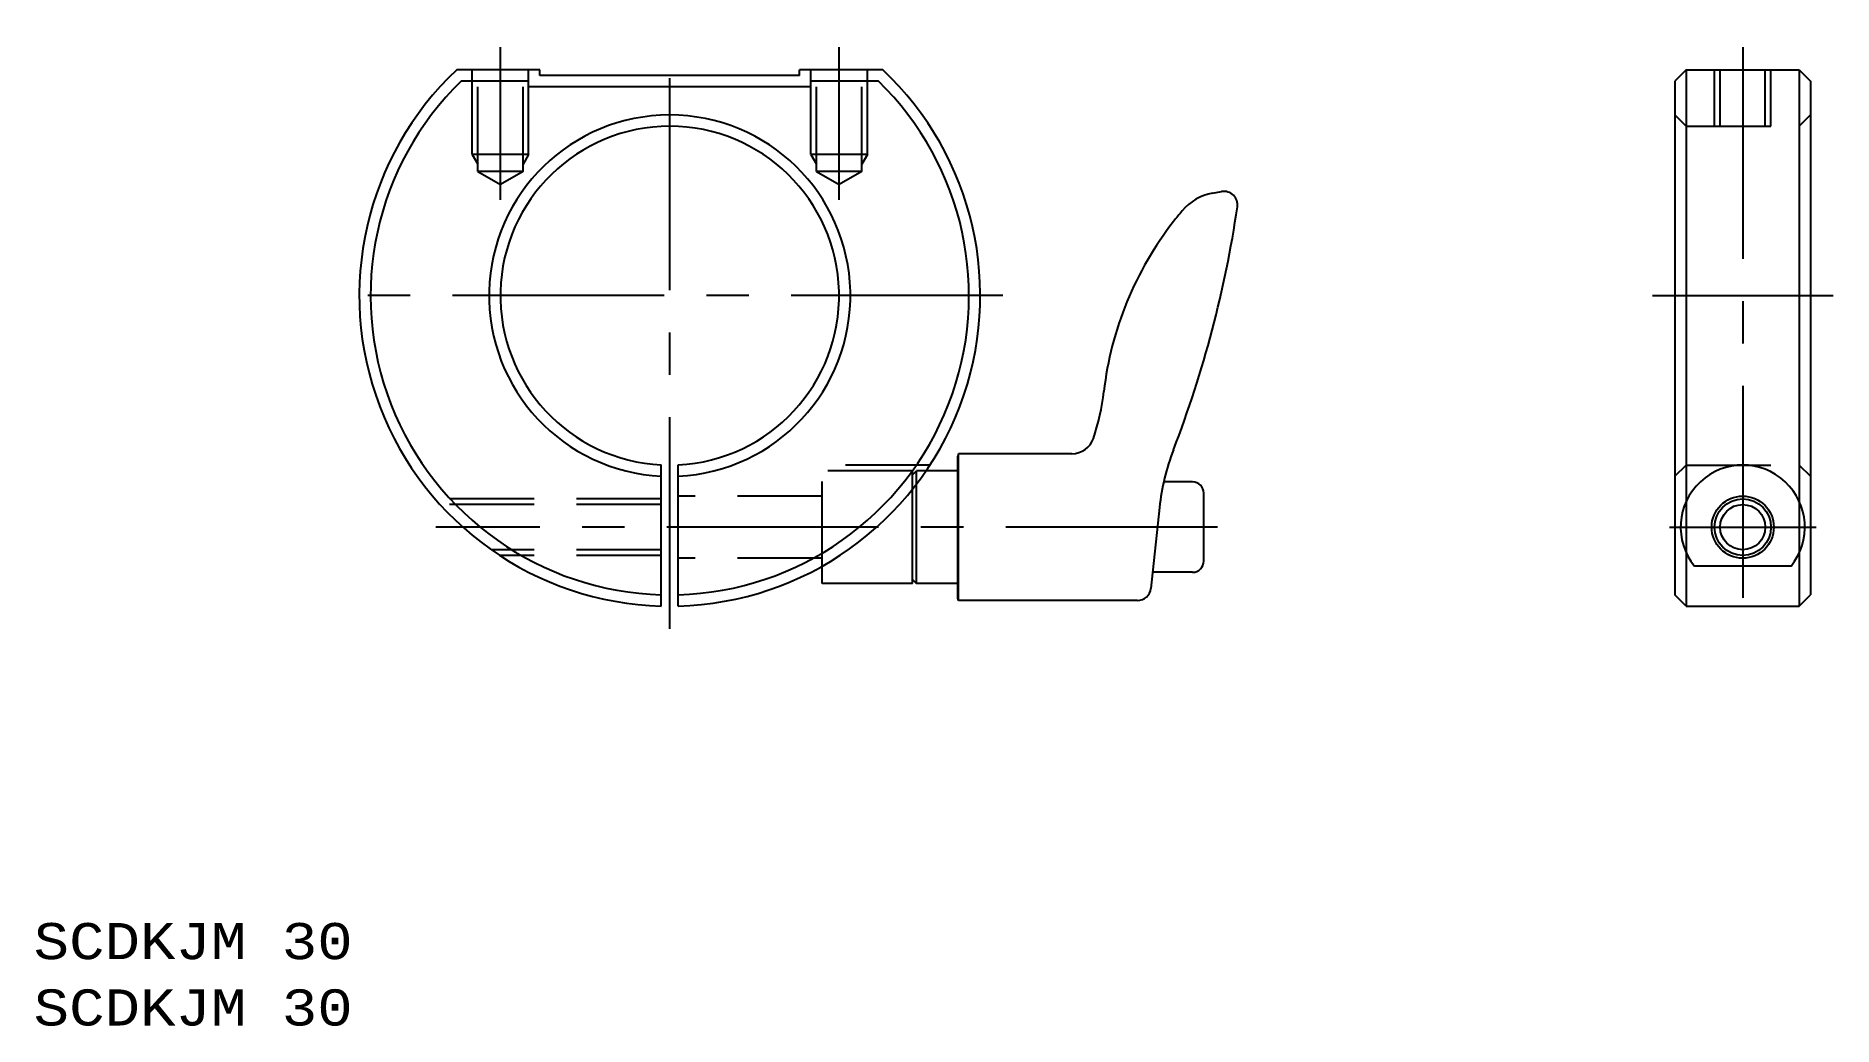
# Model space of a CAD drawing. Extents: x 20 to 179, y 20 to 108.
import ezdxf
from ezdxf.enums import TextEntityAlignment as Align

# ---------------------------------------------------------------- set-up
doc = ezdxf.new("R2010")
doc.units = 0
doc.header["$LTSCALE"] = 15
doc.linetypes.add('CENTER', pattern=[2, 1.25, -0.25, 0.25, -0.25])
doc.linetypes.add('DASHED', pattern=[0.75, 0.5, -0.25])
for name, color, linetype in [('CSLAYER1', 7, 'CONTINUOUS'), ('CSLAYER16', 7, 'CONTINUOUS'), ('CSLAYER2', 7, 'CONTINUOUS')]:
    doc.layers.add(name, color=color, linetype=linetype)
doc.styles.add('EASYDRAW_FONT', font='monotxt', dxfattribs={"height": 1, "bigfont": 'bigfont'})

# ---------------------------------------------------------------- blocks, each defined once
blk = doc.blocks.new('BLKF0000')
at = {"layer": 'CSLAYER1', "color": 3, "linetype": 'CONTINUOUS'}
for p, q in [((101.926689, 70.636386), (101.840881, 70.435623)), ((101.926689, 57.636386), (101.926689, 70.636386)), ((101.926689, 57.636386), (101.840881, 57.837149))]:
    blk.add_line(p, q, dxfattribs=at)
at = {"layer": 'CSLAYER1', "color": 7, "linetype": 'CONTINUOUS'}
for p, q in [((101.840881, 57.837149), (101.840881, 70.435623)), ((122.640881, 68.136386), (120.126614, 68.136386)), ((123.640881, 61.136386), (123.640881, 67.136386)), ((122.640881, 60.136386), (119.106176, 60.136386))]:
    blk.add_line(p, q, dxfattribs=at)
for centre, start, end in [((122.640881, 67.136386), 0, 90), ((122.640881, 61.136386), 270, 360)]:
    blk.add_arc(centre, 1, start, end, dxfattribs=at)
at = {"layer": 'CSLAYER16', "color": 3, "linetype": 'CONTINUOUS'}
for p, q in [((124.408534, 93.707498), (125.217637, 93.850164)), ((101.840881, 57.837149), (101.840881, 70.435623)), ((111.962686, 70.636386), (101.926689, 70.636386)), ((119.715879, 65.881921), (118.954785, 58.709756)), ((117.761485, 57.636386), (101.926689, 57.636386))]:
    blk.add_line(p, q, dxfattribs=at)
for centre, radius, start, end in [((27.677129, 107.041824), 100, 338.863766, 351.634921), ((125.189951, 89.275863), 4.5, 100, 140.207964), ((125.426014, 92.668395), 1.2, -8.365079, 100), ((144.589344, 72.715287), 30, 141.978819, 173.455386), ((152.467175, 66.55576), 40, 140.207964, 141.978819), ((94.915173, 78.414129), 20, 341.277451, 353.455386), ((111.962686, 72.636386), 2, 270, 341.277451), ((139.604211, 63.771415), 20, 158.863766, 173.942569), ((117.761485, 58.836386), 1.2, 270, 353.942569)]:
    blk.add_arc(centre, radius, start, end, dxfattribs=at)

msp = doc.modelspace()

# ---------------------------------------------------------------- linework, layer by layer
at = {"layer": 'CSLAYER1', "color": 7, "linetype": 'CONTINUOUS'}
for p, q in [((64.840881, 104.636386), (57.466295, 104.636386)), ((63.840881, 103.636386), (57.867928, 103.636386)), ((63.840881, 103.136386), (63.840881, 103.636386)), ((64.840881, 104.136386), (64.840881, 104.636386)), ((87.840881, 104.136386), (64.840881, 104.136386)), ((95.215467, 104.636386), (87.840881, 104.636386)), ((87.840881, 104.136386), (87.840881, 104.636386)), ((88.840881, 103.136386), (88.840881, 103.636386)), ((94.813834, 103.636386), (88.840881, 103.636386)), ((166.372334, 104.636386), (165.372334, 103.636386)), ((165.372334, 103.636386), (165.372334, 58.136386)), ((166.372334, 104.636386), (176.372334, 104.636386)), ((166.372334, 104.636386), (166.372334, 57.136386)), ((176.372334, 104.636386), (177.372334, 103.636386)), ((176.372334, 104.636386), (176.372334, 57.136386)), ((177.372334, 103.636386), (177.372334, 58.136386)), ((88.840881, 103.136386), (63.840881, 103.136386)), ((75.590881, 57.146615), (75.590881, 69.655148)), ((77.090881, 57.146615), (77.090881, 69.655148)), ((101.840881, 69.136386), (99.056514, 69.136386)), ((97.840881, 59.136386), (97.840881, 67.489958)), ((98.206737, 59.136386), (98.206737, 67.959026)), ((89.840881, 59.136386), (89.840881, 60.678089)), ((175.649036, 60.678089), (167.095632, 60.678089)), ((97.840881, 59.136386), (89.840881, 59.136386)), ((97.840881, 59.502242), (98.206737, 59.136386)), ((101.840881, 59.136386), (98.206737, 59.136386)), ((166.372334, 57.136386), (165.372334, 58.136386)), ((176.372334, 57.136386), (177.372334, 58.136386)), ((166.372334, 57.136386), (176.372334, 57.136386))]:
    msp.add_line(p, q, dxfattribs=at)
at = {"layer": 'CSLAYER1', "color": 3, "linetype": 'DASHED'}
for p, q in [((58.840881, 97.136386), (58.840881, 104.636386)), ((59.340881, 95.636386), (59.340881, 104.636386)), ((63.340881, 95.636386), (63.340881, 104.636386)), ((63.840881, 97.136386), (63.840881, 104.636386)), ((88.840881, 97.136386), (88.840881, 104.636386)), ((89.340881, 95.636386), (89.340881, 104.636386)), ((93.340881, 95.636386), (93.340881, 104.636386)), ((93.840881, 97.136386), (93.840881, 104.636386)), ((168.872334, 99.636386), (168.872334, 104.636386)), ((169.372334, 99.636386), (169.372334, 104.636386)), ((173.372334, 99.636386), (173.372334, 104.636386)), ((173.872334, 99.636386), (173.872334, 104.636386)), ((166.372334, 99.636386), (165.372335, 100.636385)), ((177.372334, 100.636386), (176.372334, 99.636386)), ((166.372334, 99.636386), (176.372334, 99.636386)), ((63.840881, 97.136386), (58.840881, 97.136386)), ((58.840881, 97.136386), (59.340881, 96.270361)), ((63.840881, 97.136386), (63.340881, 96.270361)), ((93.840881, 97.136386), (88.840881, 97.136386)), ((88.840881, 97.136386), (89.340881, 96.270361)), ((93.840881, 97.136386), (93.340881, 96.270361)), ((63.340881, 95.636386), (59.340881, 95.636386)), ((59.340881, 95.636386), (61.340881, 94.481685)), ((63.340881, 95.636386), (61.340881, 94.481685)), ((93.340881, 95.636386), (89.340881, 95.636386)), ((89.340881, 95.636386), (91.340881, 94.481685)), ((93.340881, 95.636386), (91.340881, 94.481685)), ((89.840881, 60.678089), (89.840881, 69.636386)), ((99.389742, 69.636386), (89.840881, 69.636386)), ((97.840881, 69.136386), (89.840881, 69.136386)), ((97.840881, 67.489958), (97.840881, 69.136386)), ((97.840881, 68.77053), (98.206737, 69.136386)), ((98.206737, 67.959026), (98.206737, 69.136386)), ((99.056514, 69.136386), (98.206737, 69.136386)), ((165.372334, 68.636387), (166.372333, 69.636386)), ((166.372333, 69.636386), (176.372334, 69.636386)), ((176.372334, 69.636386), (177.372334, 68.636388)), ((89.840881, 66.886386), (77.090881, 66.886386)), ((75.590881, 66.636386), (55.550258, 66.636386)), ((75.590881, 66.136386), (55.993891, 66.136386)), ((75.590881, 62.136386), (60.529493, 62.136386)), ((75.590881, 61.636386), (61.266068, 61.636386)), ((89.840881, 61.386386), (77.090881, 61.386386))]:
    msp.add_line(p, q, dxfattribs=at)
at = {"layer": 'CSLAYER1', "color": 7, "linetype": 'CONTINUOUS'}
for radius in [2.75, 2]:
    msp.add_circle((171.372334, 64.136386), radius, dxfattribs=at)
at = {"layer": 'CSLAYER1', "color": 3, "linetype": 'CONTINUOUS'}
msp.add_circle((171.372334, 64.136386), 2.5, dxfattribs=at)
at = {"layer": 'CSLAYER1', "color": 7, "linetype": 'CONTINUOUS'}
for centre, radius, start, end in [((76.340881, 84.636386), 27.5, 133.341758, 268.437194), ((76.340881, 84.636386), 26.5, 134.194204, 268.378205), ((76.340881, 84.636386), 27.5, -88.437194, 46.658242), ((76.340881, 84.636386), 26.5, -88.378205, 45.805796), ((76.340881, 84.636386), 16, -87.313276, 267.313276), ((76.340881, 84.636386), 15, -87.134016, 267.134016), ((171.372334, 64.136386), 5.5, -38.960266, 218.960266)]:
    msp.add_arc(centre, radius, start, end, dxfattribs=at)
at = {"layer": 'CSLAYER2', "color": 1, "linetype": 'CENTER'}
for p, q in [((76.340881, 55.136386), (76.340881, 107.636386)), ((61.340881, 93.136386), (61.340881, 106.636386)), ((91.340881, 93.136386), (91.340881, 106.636386)), ((171.372334, 106.636386), (171.372334, 55.136386)), ((105.840881, 84.636386), (46.840881, 84.636386)), ((163.372334, 84.636386), (179.372334, 84.636386)), ((124.840881, 64.136386), (55.622532, 64.136386)), ((164.872334, 64.136386), (177.872334, 64.136386))]:
    msp.add_line(p, q, dxfattribs=at)

# ---------------------------------------------------------------- block references
at = {"layer": 'CSLAYER1'}
msp.add_blockref('BLKF0000', (0, 0), dxfattribs=at)

# ---------------------------------------------------------------- texts
at = {"layer": 'CSLAYER1', "color": 7, "style": 'EASYDRAW_FONT', "width": 1.018846}
for p, p2 in [((20, 25.877205), (48.256003, 25.877205)), ((20, 20), (48.256003, 20))]:
    msp.add_text('SCDKJM 30', height=3.2, dxfattribs=at).set_placement(p, p2, align=Align.FIT)

doc.saveas('drawing.dxf')
